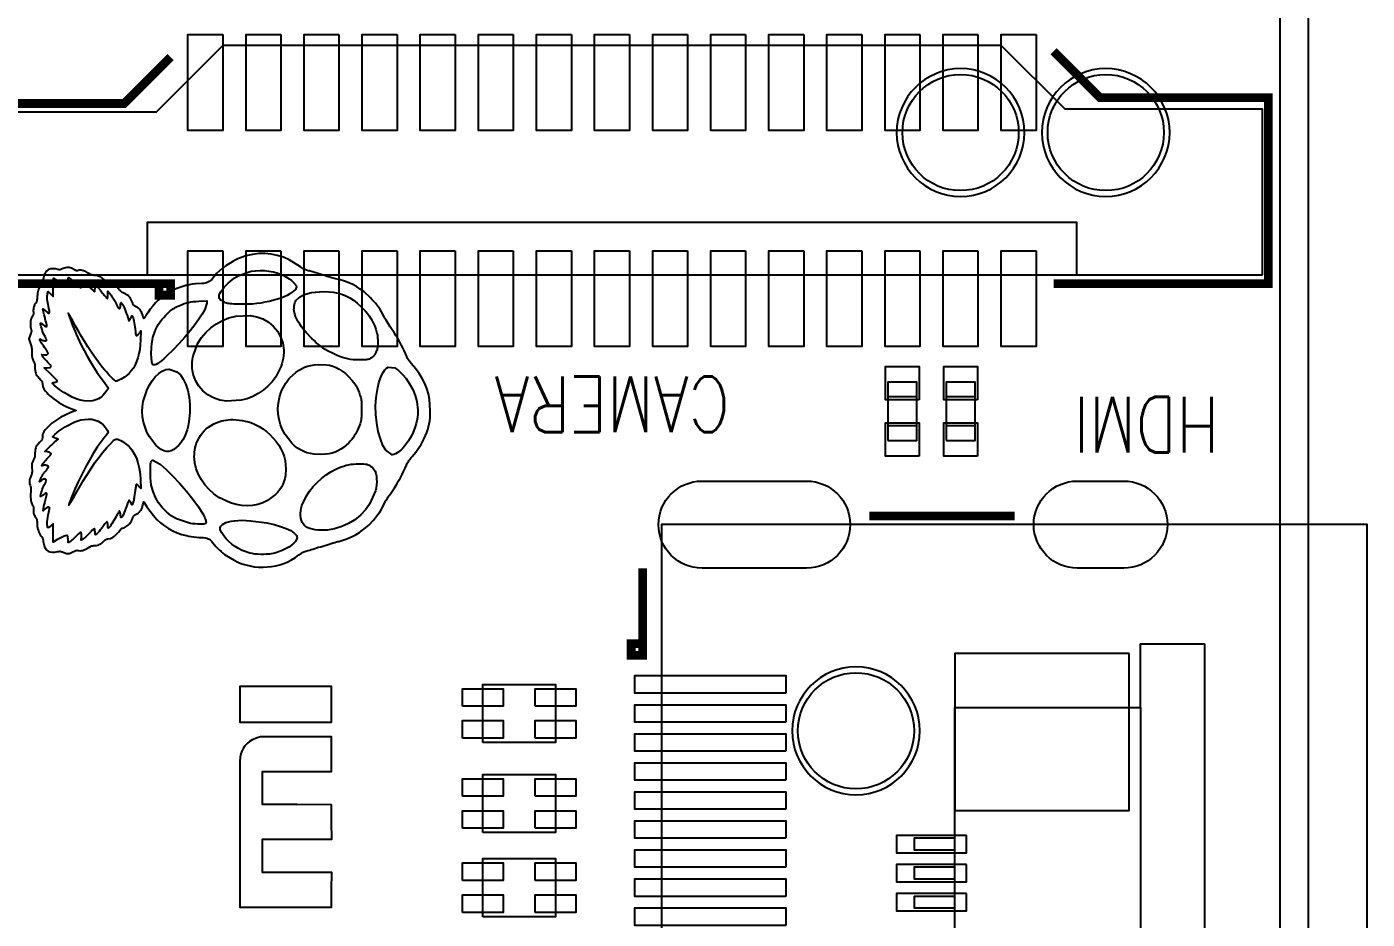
# Model space of a CAD drawing. Header units: millimetres. Extents: x -3139 to 3392, y -3139 to 3139.
# Drawn here: x 2889.84 to 2912.91, y -185.81 to -170.44 of the extents above; entities that cross this region are included whole.
import ezdxf
from ezdxf.enums import TextEntityAlignment as Align

# ---------------------------------------------------------------- set-up
doc = ezdxf.new("R2010")
doc.units = ezdxf.units.MM
for name, color, linetype in [('BOARD_OUTLINE', 85, 'Continuous'), ('PARTS_BOTTOM', 12, 'Continuous'), ('PARTS_TOP', 30, 'Continuous'), ('PINS_BOTTOM', 5, 'Continuous'), ('PINS_TOP', 1, 'Continuous'), ('SILK_BOTTOM', 85, 'Continuous'), ('SILK_TOP', 2, 'Continuous')]:
    doc.layers.add(name, color=color, linetype=linetype)
doc.styles.get("Standard").update_dxf_attribs({"font": 'txt.shx'})

# ---------------------------------------------------------------- blocks, each defined once
blk = doc.blocks.new('rasp')
at = {"layer": 'BOARD_OUTLINE'}
blk.add_lwpolyline([(-82.555, -206.094), (-161.555, -206.094, 0.414214), (-164.555, -209.094), (-164.555, -259.094, 0.414214), (-161.555, -262.094), (-82.555, -262.094, 0.414214), (-79.555, -259.094), (-79.555, -209.094, 0.414214)], format="xyb", close=True, dxfattribs=at)
at = {"layer": 'PARTS_BOTTOM'}
for points in [[(-116.755, -207.394), (-106.355, -207.394), (-106.355, -208.494), (-107.455, -208.494), (-107.455, -211.694), (-115.655, -211.694), (-115.655, -208.494), (-116.755, -208.494), (-116.755, -207.394)], [(-115.655, -208.494), (-107.455, -208.494)], [(-113.405, -211.694), (-113.405, -212.394), (-113.205, -212.394), (-113.205, -211.694)], [(-112.905, -211.694), (-112.905, -212.394), (-112.705, -212.394), (-112.705, -211.694)], [(-112.405, -211.694), (-112.405, -212.394), (-112.205, -212.394), (-112.205, -211.694)]]:
    blk.add_lwpolyline(points, dxfattribs=at)
for points in [[(-126.655, -209.094, 1), (-124.455, -209.094, 1), (-126.655, -209.094)], [(-126.655, -211.594, 1), (-124.455, -211.594, 1), (-126.655, -211.594)], [(-116.355, -213.394, 1), (-114.155, -213.394, 1), (-116.355, -213.394)]]:
    blk.add_lwpolyline(points, format="xyb", dxfattribs=at)
at = {"layer": 'PARTS_TOP'}
for points in [[(-104.305, -216.744), (-104.305, -204.594), (-118.805, -204.594), (-118.805, -216.744), (-104.305, -216.744)], [(-123.105, -206.394), (-125.955, -206.394), (-125.955, -209.794), (-127.055, -210.894), (-127.055, -224.294), (-125.905, -225.444), (-125.905, -228.794), (-123.105, -228.794), (-123.105, -206.394)], [(-123.105, -209.594), (-124.005, -209.594), (-124.005, -225.594), (-123.105, -225.594)], [(-120.255, -211.844), (-120.255, -211.344), (-121.255, -211.344), (-121.255, -211.844), (-120.255, -211.844)], [(-121.005, -211.344), (-121.005, -211.844)], [(-120.505, -211.344), (-120.505, -211.844)], [(-120.255, -212.844), (-120.255, -212.344), (-121.255, -212.344), (-121.255, -212.844), (-120.255, -212.844)], [(-121.005, -212.344), (-121.005, -212.844)], [(-120.505, -212.344), (-120.505, -212.844)], [(-115.055, -219.819), (-116.055, -219.819), (-116.055, -218.569), (-115.055, -218.569), (-115.055, -219.819)], [(-113.505, -219.819), (-114.505, -219.819), (-114.505, -218.569), (-113.505, -218.569), (-113.505, -219.819)], [(-112.055, -219.819), (-113.055, -219.819), (-113.055, -218.569), (-112.055, -218.569), (-112.055, -219.819)]]:
    blk.add_lwpolyline(points, dxfattribs=at)
at = {"layer": 'PINS_BOTTOM'}
for points in [[(-119.555, -209.584), (-119.555, -208.784, -1), (-118.055, -208.784), (-118.055, -209.584, -1)], [(-119.555, -216.044), (-119.555, -214.244, -1), (-118.055, -214.244), (-118.055, -216.044, -1)]]:
    blk.add_lwpolyline(points, format="xyb", close=True, dxfattribs=at)
for points in [[(-116.585, -208.694), (-116.585, -211.694), (-113.885, -211.694), (-113.885, -208.694)], [(-113.455, -211.494), (-113.455, -212.694), (-113.155, -212.694), (-113.155, -211.494)], [(-112.955, -211.494), (-112.955, -212.694), (-112.655, -212.694), (-112.655, -211.494)], [(-112.455, -211.494), (-112.455, -212.694), (-112.155, -212.694), (-112.155, -211.494)]]:
    blk.add_lwpolyline(points, close=True, dxfattribs=at)
for centre in [(-125.555, -209.094), (-125.555, -211.594), (-115.255, -213.394)]:
    blk.add_circle(centre, 1, dxfattribs=at)
at = {"layer": 'PINS_TOP'}
for points in [[(-119.555, -209.584), (-119.555, -208.784, -1), (-118.055, -208.784), (-118.055, -209.584, -1)], [(-119.555, -216.044), (-119.555, -214.244, -1), (-118.055, -214.244), (-118.055, -216.044, -1)]]:
    blk.add_lwpolyline(points, format="xyb", close=True, dxfattribs=at)
for points in [[(-127.24, -210.294), (-125.59, -210.294), (-125.59, -210.894), (-127.24, -210.894)], [(-123.52, -210.294), (-121.87, -210.294), (-121.87, -210.894), (-123.52, -210.894)], [(-127.24, -211.294), (-125.59, -211.294), (-125.59, -211.894), (-127.24, -211.894)], [(-123.52, -211.294), (-121.87, -211.294), (-121.87, -211.894), (-123.52, -211.894)], [(-120.955, -211.304), (-120.955, -211.884), (-121.525, -211.884), (-121.525, -211.304)], [(-119.985, -211.304), (-119.985, -211.884), (-120.555, -211.884), (-120.555, -211.304)], [(-127.24, -212.294), (-125.59, -212.294), (-125.59, -212.894), (-127.24, -212.894)], [(-123.52, -212.294), (-121.87, -212.294), (-121.87, -212.894), (-123.52, -212.894)], [(-120.955, -212.304), (-120.955, -212.884), (-121.525, -212.884), (-121.525, -212.304)], [(-119.985, -212.304), (-119.985, -212.884), (-120.555, -212.884), (-120.555, -212.304)], [(-127.24, -213.294), (-125.59, -213.294), (-125.59, -213.894), (-127.24, -213.894)], [(-123.52, -213.294), (-121.87, -213.294), (-121.87, -213.894), (-123.52, -213.894)], [(-127.24, -214.294), (-125.59, -214.294), (-125.59, -214.894), (-127.24, -214.894)], [(-123.52, -214.294), (-121.87, -214.294), (-121.87, -214.894), (-123.52, -214.894)], [(-115.905, -214.604), (-115.905, -217.204), (-116.205, -217.204), (-116.205, -214.604)], [(-115.405, -214.604), (-115.405, -217.204), (-115.705, -217.204), (-115.705, -214.604)], [(-114.905, -214.604), (-114.905, -217.204), (-115.205, -217.204), (-115.205, -214.604)], [(-114.405, -214.604), (-114.405, -217.204), (-114.705, -217.204), (-114.705, -214.604)], [(-113.905, -214.604), (-113.905, -217.204), (-114.205, -217.204), (-114.205, -214.604)], [(-113.405, -214.604), (-113.405, -217.204), (-113.705, -217.204), (-113.705, -214.604)], [(-112.905, -214.604), (-112.905, -217.204), (-113.205, -217.204), (-113.205, -214.604)], [(-112.405, -214.604), (-112.405, -217.204), (-112.705, -217.204), (-112.705, -214.604)], [(-111.905, -214.604), (-111.905, -217.204), (-112.205, -217.204), (-112.205, -214.604)], [(-127.24, -215.294), (-125.59, -215.294), (-125.59, -215.894), (-127.24, -215.894)], [(-123.52, -215.294), (-121.87, -215.294), (-121.87, -215.894), (-123.52, -215.894)], [(-127.24, -216.294), (-125.59, -216.294), (-125.59, -216.894), (-127.24, -216.894)], [(-123.52, -216.294), (-121.87, -216.294), (-121.87, -216.894), (-123.52, -216.894)], [(-127.24, -217.294), (-125.59, -217.294), (-125.59, -217.894), (-127.24, -217.894)], [(-123.52, -217.294), (-121.87, -217.294), (-121.87, -217.894), (-123.52, -217.894)], [(-115.68, -218.919), (-115.98, -218.919), (-115.98, -218.219), (-115.68, -218.219)], [(-115.13, -218.919), (-115.43, -218.919), (-115.43, -218.219), (-115.13, -218.219)], [(-114.13, -218.919), (-114.43, -218.919), (-114.43, -218.219), (-114.13, -218.219)], [(-113.58, -218.919), (-113.88, -218.919), (-113.88, -218.219), (-113.58, -218.219)], [(-112.68, -218.919), (-112.98, -218.919), (-112.98, -218.219), (-112.68, -218.219)], [(-112.13, -218.919), (-112.43, -218.919), (-112.43, -218.219), (-112.13, -218.219)], [(-127.24, -218.294), (-125.59, -218.294), (-125.59, -218.894), (-127.24, -218.894)], [(-123.52, -218.294), (-121.87, -218.294), (-121.87, -218.894), (-123.52, -218.894)], [(-127.24, -219.294), (-125.59, -219.294), (-125.59, -219.894), (-127.24, -219.894)], [(-123.52, -219.294), (-121.87, -219.294), (-121.87, -219.894), (-123.52, -219.894)], [(-115.68, -220.169), (-115.98, -220.169), (-115.98, -219.469), (-115.68, -219.469)], [(-115.13, -220.169), (-115.43, -220.169), (-115.43, -219.469), (-115.13, -219.469)], [(-114.13, -220.169), (-114.43, -220.169), (-114.43, -219.469), (-114.13, -219.469)], [(-113.58, -220.169), (-113.88, -220.169), (-113.88, -219.469), (-113.58, -219.469)], [(-112.68, -220.169), (-112.98, -220.169), (-112.98, -219.469), (-112.68, -219.469)], [(-112.13, -220.169), (-112.43, -220.169), (-112.43, -219.469), (-112.13, -219.469)], [(-127.24, -220.294), (-125.59, -220.294), (-125.59, -220.894), (-127.24, -220.894)], [(-123.52, -220.294), (-121.87, -220.294), (-121.87, -220.894), (-123.52, -220.894)], [(-127.24, -221.294), (-125.59, -221.294), (-125.59, -221.894), (-127.24, -221.894)], [(-123.52, -221.294), (-121.87, -221.294), (-121.87, -221.894), (-123.52, -221.894)], [(-127.24, -222.294), (-125.59, -222.294), (-125.59, -222.894), (-127.24, -222.894)], [(-123.52, -222.294), (-121.87, -222.294), (-121.87, -222.894), (-123.52, -222.894)], [(-127.24, -223.294), (-125.59, -223.294), (-125.59, -223.894), (-127.24, -223.894)], [(-123.52, -223.294), (-121.87, -223.294), (-121.87, -223.894), (-123.52, -223.894)], [(-127.24, -224.294), (-125.59, -224.294), (-125.59, -224.894), (-127.24, -224.894)], [(-123.52, -224.294), (-121.87, -224.294), (-121.87, -224.894), (-123.52, -224.894)]]:
    blk.add_lwpolyline(points, close=True, dxfattribs=at)
at = {"layer": 'SILK_BOTTOM'}
for points in [[(-119.482, -227.612), (-119.463, -227.605), (-119.453, -227.602), (-119.442, -227.6), (-119.431, -227.598), (-119.421, -227.597), (-119.411, -227.596), (-119.402, -227.596), (-119.394, -227.596), (-119.309, -227.602), (-119.275, -227.602), (-119.245, -227.601), (-119.22, -227.599), (-119.198, -227.595), (-119.18, -227.59), (-119.164, -227.584), (-119.151, -227.576), (-119.134, -227.564), (-119.127, -227.56), (-119.119, -227.557), (-119.112, -227.555), (-119.105, -227.553), (-119.098, -227.553), (-119.091, -227.553), (-119.084, -227.554), (-119.047, -227.555), (-119.027, -227.553), (-119.006, -227.55), (-118.985, -227.545), (-118.965, -227.538), (-118.948, -227.531), (-118.934, -227.523), (-118.923, -227.514), (-118.912, -227.505), (-118.906, -227.501), (-118.898, -227.498), (-118.889, -227.496), (-118.879, -227.494), (-118.867, -227.493), (-118.853, -227.492), (-118.838, -227.492), (-118.78, -227.488), (-118.752, -227.483), (-118.725, -227.477), (-118.698, -227.469), (-118.674, -227.459), (-118.651, -227.449), (-118.631, -227.437), (-118.614, -227.424), (-118.595, -227.409), (-118.586, -227.404), (-118.576, -227.399), (-118.565, -227.395), (-118.553, -227.392), (-118.541, -227.389), (-118.527, -227.386), (-118.512, -227.384), (-118.424, -227.364), (-118.391, -227.347), (-118.365, -227.325), (-118.346, -227.298), (-118.334, -227.265), (-118.329, -227.228), (-118.331, -227.186), (-118.34, -227.139), (-118.345, -227.114), (-118.346, -227.103), (-118.346, -227.094), (-118.345, -227.085), (-118.343, -227.075), (-118.339, -227.065), (-118.334, -227.054), (-118.328, -227.042), (-118.312, -227.004), (-118.307, -226.987), (-118.306, -226.971), (-118.306, -226.954), (-118.31, -226.937), (-118.316, -226.919), (-118.325, -226.898), (-118.336, -226.875), (-118.35, -226.846), (-118.355, -226.834), (-118.359, -226.824), (-118.362, -226.814), (-118.363, -226.805), (-118.363, -226.796), (-118.362, -226.787), (-118.36, -226.778), (-118.356, -226.746), (-118.357, -226.729), (-118.361, -226.71), (-118.366, -226.691), (-118.374, -226.671), (-118.383, -226.651), (-118.395, -226.63), (-118.408, -226.609), (-118.422, -226.585), (-118.428, -226.574), (-118.433, -226.564), (-118.437, -226.553), (-118.439, -226.542), (-118.441, -226.531), (-118.443, -226.52), (-118.443, -226.508), (-118.447, -226.467), (-118.451, -226.448), (-118.458, -226.43), (-118.466, -226.412), (-118.476, -226.394), (-118.488, -226.377), (-118.502, -226.36), (-118.518, -226.343), (-118.535, -226.326), (-118.541, -226.318), (-118.547, -226.31), (-118.551, -226.302), (-118.555, -226.294), (-118.557, -226.286), (-118.559, -226.279), (-118.559, -226.271), (-118.567, -226.226), (-118.577, -226.203), (-118.59, -226.18), (-118.607, -226.156), (-118.627, -226.133), (-118.65, -226.11), (-118.677, -226.088), (-118.706, -226.066), (-118.72, -226.056), (-118.726, -226.05), (-118.731, -226.045), (-118.736, -226.04), (-118.739, -226.034), (-118.742, -226.03), (-118.744, -226.025), (-118.745, -226.022), (-118.752, -225.993), (-118.761, -225.976), (-118.772, -225.957), (-118.784, -225.939), (-118.798, -225.921), (-118.812, -225.905), (-118.827, -225.891), (-118.84, -225.882), (-118.856, -225.873), (-118.865, -225.868), (-118.874, -225.864), (-118.884, -225.859), (-118.894, -225.855), (-118.903, -225.851), (-118.912, -225.848), (-118.92, -225.846), (-118.939, -225.838), (-118.947, -225.833), (-118.955, -225.828), (-118.961, -225.822), (-118.967, -225.814), (-118.973, -225.806), (-118.978, -225.796), (-118.984, -225.784), (-119.005, -225.75), (-119.018, -225.734), (-119.034, -225.72), (-119.052, -225.707), (-119.072, -225.696), (-119.094, -225.685), (-119.117, -225.677), (-119.143, -225.669), (-119.198, -225.655), (-119.114, -225.602), (-118.96, -225.489), (-118.894, -225.428), (-118.834, -225.365), (-118.782, -225.298), (-118.736, -225.228), (-118.697, -225.155), (-118.664, -225.078), (-118.637, -224.997), (-118.618, -224.921), (-118.609, -224.879), (-118.602, -224.836), (-118.595, -224.792), (-118.59, -224.749), (-118.586, -224.707), (-118.583, -224.669), (-118.582, -224.634), (-118.577, -224.59), (-118.571, -224.569), (-118.563, -224.548), (-118.553, -224.528), (-118.542, -224.51), (-118.528, -224.494), (-118.514, -224.481), (-118.499, -224.469), (-118.455, -224.437), (-118.429, -224.412), (-118.4, -224.385), (-118.371, -224.355), (-118.343, -224.324), (-118.316, -224.293), (-118.292, -224.263), (-118.272, -224.236), (-118.191, -224.101), (-118.159, -224.033), (-118.132, -223.964), (-118.11, -223.895), (-118.093, -223.824), (-118.081, -223.752), (-118.074, -223.677), (-118.072, -223.6), (-118.082, -223.453), (-118.095, -223.381), (-118.114, -223.311), (-118.137, -223.242), (-118.165, -223.175), (-118.199, -223.109), (-118.238, -223.045), (-118.282, -222.983), (-118.308, -222.946), (-118.318, -222.929), (-118.328, -222.913), (-118.336, -222.897), (-118.343, -222.882), (-118.349, -222.866), (-118.354, -222.85), (-118.358, -222.833), (-118.368, -222.797), (-118.375, -222.772), (-118.383, -222.744), (-118.393, -222.712), (-118.403, -222.679), (-118.414, -222.644), (-118.425, -222.608), (-118.436, -222.572), (-118.459, -222.5), (-118.47, -222.464), (-118.481, -222.429), (-118.491, -222.396), (-118.499, -222.365), (-118.507, -222.338), (-118.513, -222.314), (-118.517, -222.296), (-118.552, -222.176), (-118.576, -222.116), (-118.604, -222.057), (-118.635, -222), (-118.671, -221.943), (-118.71, -221.888), (-118.752, -221.835), (-118.798, -221.783), (-118.882, -221.702), (-118.926, -221.665), (-118.971, -221.629), (-119.016, -221.597), (-119.06, -221.568), (-119.103, -221.544), (-119.143, -221.524), (-119.181, -221.508), (-119.199, -221.499), (-119.212, -221.492), (-119.228, -221.483), (-119.244, -221.473), (-119.262, -221.461), (-119.281, -221.448), (-119.3, -221.435), (-119.319, -221.421), (-119.441, -221.338), (-119.499, -221.301), (-119.556, -221.267), (-119.612, -221.236), (-119.666, -221.207), (-119.721, -221.181), (-119.775, -221.156), (-119.83, -221.134), (-119.861, -221.119), (-119.877, -221.11), (-119.894, -221.1), (-119.911, -221.089), (-119.928, -221.076), (-119.946, -221.063), (-119.963, -221.049), (-119.98, -221.035), (-120.054, -220.973), (-120.088, -220.947), (-120.12, -220.923), (-120.151, -220.902), (-120.183, -220.882), (-120.216, -220.863), (-120.252, -220.845), (-120.29, -220.826), (-120.393, -220.782), (-120.442, -220.765), (-120.491, -220.752), (-120.541, -220.741), (-120.592, -220.733), (-120.646, -220.727), (-120.703, -220.724), (-120.764, -220.723), (-120.965, -220.737), (-121.059, -220.755), (-121.149, -220.782), (-121.236, -220.817), (-121.322, -220.861), (-121.407, -220.914), (-121.491, -220.977), (-121.576, -221.049), (-121.603, -221.071), (-121.618, -221.082), (-121.633, -221.093), (-121.649, -221.103), (-121.665, -221.112), (-121.68, -221.12), (-121.695, -221.128), (-121.709, -221.134), (-121.801, -221.173), (-121.851, -221.197), (-121.903, -221.224), (-121.956, -221.253), (-122.009, -221.283), (-122.06, -221.314), (-122.11, -221.346), (-122.157, -221.377), (-122.21, -221.413), (-122.238, -221.431), (-122.267, -221.449), (-122.296, -221.467), (-122.323, -221.483), (-122.349, -221.498), (-122.373, -221.511), (-122.394, -221.522), (-122.471, -221.565), (-122.507, -221.587), (-122.542, -221.61), (-122.577, -221.635), (-122.61, -221.661), (-122.643, -221.689), (-122.677, -221.72), (-122.711, -221.752), (-122.816, -221.869), (-122.861, -221.93), (-122.902, -221.992), (-122.937, -222.057), (-122.968, -222.126), (-122.995, -222.197), (-123.018, -222.272), (-123.038, -222.352), (-123.048, -222.396), (-123.055, -222.423), (-123.063, -222.451), (-123.072, -222.481), (-123.082, -222.512), (-123.091, -222.543), (-123.101, -222.573), (-123.111, -222.601), (-123.13, -222.659), (-123.139, -222.687), (-123.148, -222.715), (-123.156, -222.742), (-123.163, -222.766), (-123.169, -222.788), (-123.174, -222.807), (-123.177, -222.822), (-123.185, -222.854), (-123.19, -222.869), (-123.196, -222.883), (-123.203, -222.897), (-123.211, -222.912), (-123.22, -222.926), (-123.23, -222.94), (-123.241, -222.955), (-123.363, -223.151), (-123.407, -223.252), (-123.44, -223.356), (-123.462, -223.461), (-123.472, -223.568), (-123.47, -223.676), (-123.457, -223.785), (-123.432, -223.895), (-123.381, -224.033), (-123.347, -224.103), (-123.309, -224.17), (-123.266, -224.236), (-123.221, -224.297), (-123.174, -224.352), (-123.126, -224.4), (-123.077, -224.44), (-123.026, -224.484), (-123.006, -224.505), (-122.99, -224.527), (-122.977, -224.549), (-122.968, -224.573), (-122.962, -224.598), (-122.958, -224.625), (-122.957, -224.655), (-122.95, -224.763), (-122.943, -224.819), (-122.933, -224.874), (-122.921, -224.929), (-122.907, -224.983), (-122.89, -225.036), (-122.872, -225.086), (-122.851, -225.134), (-122.788, -225.251), (-122.752, -225.305), (-122.712, -225.356), (-122.668, -225.405), (-122.621, -225.452), (-122.568, -225.498), (-122.512, -225.542), (-122.45, -225.586), (-122.416, -225.608), (-122.401, -225.618), (-122.387, -225.628), (-122.376, -225.636), (-122.366, -225.643), (-122.359, -225.649), (-122.355, -225.652), (-122.353, -225.654), (-122.356, -225.656), (-122.36, -225.658), (-122.365, -225.66), (-122.371, -225.662), (-122.378, -225.664), (-122.386, -225.666), (-122.394, -225.668), (-122.403, -225.67), (-122.449, -225.687), (-122.47, -225.697), (-122.49, -225.709), (-122.508, -225.722), (-122.523, -225.737), (-122.537, -225.752), (-122.548, -225.768), (-122.557, -225.785), (-122.568, -225.807), (-122.574, -225.816), (-122.58, -225.823), (-122.588, -225.83), (-122.596, -225.835), (-122.605, -225.84), (-122.616, -225.845), (-122.629, -225.85), (-122.677, -225.87), (-122.697, -225.882), (-122.716, -225.895), (-122.732, -225.91), (-122.747, -225.926), (-122.76, -225.944), (-122.772, -225.964), (-122.783, -225.986), (-122.795, -226.012), (-122.802, -226.024), (-122.81, -226.036), (-122.818, -226.046), (-122.827, -226.056), (-122.836, -226.066), (-122.845, -226.074), (-122.856, -226.082), (-122.899, -226.119), (-122.917, -226.137), (-122.933, -226.156), (-122.947, -226.175), (-122.958, -226.194), (-122.967, -226.214), (-122.973, -226.233), (-122.976, -226.252), (-122.981, -226.275), (-122.984, -226.286), (-122.988, -226.297), (-122.994, -226.307), (-123, -226.317), (-123.008, -226.327), (-123.017, -226.338), (-123.027, -226.349), (-123.057, -226.383), (-123.068, -226.4), (-123.077, -226.416), (-123.084, -226.432), (-123.089, -226.45), (-123.093, -226.467), (-123.095, -226.486), (-123.096, -226.507), (-123.097, -226.529), (-123.1, -226.539), (-123.103, -226.55), (-123.107, -226.561), (-123.112, -226.572), (-123.119, -226.584), (-123.126, -226.597), (-123.135, -226.61), (-123.16, -226.652), (-123.169, -226.673), (-123.177, -226.694), (-123.182, -226.714), (-123.185, -226.733), (-123.185, -226.752), (-123.184, -226.769), (-123.179, -226.784), (-123.176, -226.798), (-123.175, -226.805), (-123.176, -226.812), (-123.178, -226.82), (-123.181, -226.827), (-123.185, -226.836), (-123.19, -226.846), (-123.197, -226.856), (-123.219, -226.898), (-123.226, -226.919), (-123.231, -226.939), (-123.232, -226.96), (-123.231, -226.981), (-123.227, -227.002), (-123.221, -227.023), (-123.212, -227.044), (-123.201, -227.07), (-123.197, -227.081), (-123.194, -227.09), (-123.193, -227.099), (-123.193, -227.107), (-123.194, -227.116), (-123.196, -227.125), (-123.199, -227.135), (-123.209, -227.174), (-123.211, -227.194), (-123.211, -227.214), (-123.21, -227.234), (-123.207, -227.253), (-123.203, -227.271), (-123.196, -227.288), (-123.189, -227.303), (-123.166, -227.331), (-123.152, -227.343), (-123.137, -227.354), (-123.119, -227.363), (-123.099, -227.37), (-123.078, -227.376), (-123.054, -227.381), (-123.027, -227.384), (-123, -227.388), (-122.987, -227.39), (-122.976, -227.393), (-122.966, -227.397), (-122.956, -227.401), (-122.948, -227.406), (-122.94, -227.411), (-122.933, -227.417), (-122.898, -227.444), (-122.879, -227.455), (-122.859, -227.464), (-122.838, -227.472), (-122.815, -227.478), (-122.79, -227.483), (-122.762, -227.486), (-122.731, -227.489), (-122.69, -227.492), (-122.673, -227.494), (-122.659, -227.497), (-122.647, -227.5), (-122.636, -227.503), (-122.627, -227.507), (-122.619, -227.512), (-122.612, -227.518), (-122.586, -227.534), (-122.57, -227.541), (-122.553, -227.547), (-122.534, -227.552), (-122.515, -227.555), (-122.496, -227.556), (-122.478, -227.556), (-122.461, -227.555), (-122.444, -227.553), (-122.437, -227.553), (-122.429, -227.554), (-122.422, -227.556), (-122.414, -227.559), (-122.407, -227.563), (-122.399, -227.568), (-122.39, -227.573), (-122.355, -227.592), (-122.333, -227.598), (-122.31, -227.603), (-122.286, -227.606), (-122.26, -227.607), (-122.234, -227.606), (-122.209, -227.603), (-122.184, -227.598), (-122.156, -227.591), (-122.145, -227.59), (-122.134, -227.59), (-122.123, -227.591), (-122.112, -227.594), (-122.099, -227.597), (-122.085, -227.603), (-122.068, -227.609), (-122.006, -227.635), (-121.933, -227.608), (-121.898, -227.596), (-121.882, -227.591), (-121.866, -227.588), (-121.85, -227.585), (-121.833, -227.584), (-121.815, -227.583), (-121.796, -227.582), (-121.774, -227.583), (-121.733, -227.583), (-121.716, -227.582), (-121.701, -227.581), (-121.688, -227.578), (-121.675, -227.575), (-121.661, -227.57), (-121.648, -227.564), (-121.633, -227.556), (-121.605, -227.543), (-121.592, -227.539), (-121.579, -227.535), (-121.566, -227.532), (-121.552, -227.529), (-121.538, -227.528), (-121.522, -227.527), (-121.505, -227.527), (-121.454, -227.524), (-121.431, -227.519), (-121.411, -227.513), (-121.391, -227.505), (-121.372, -227.494), (-121.353, -227.481), (-121.334, -227.465), (-121.315, -227.446), (-121.292, -227.424), (-121.283, -227.416), (-121.274, -227.41), (-121.265, -227.406), (-121.255, -227.402), (-121.245, -227.401), (-121.234, -227.399), (-121.221, -227.399), (-121.184, -227.394), (-121.165, -227.387), (-121.145, -227.377), (-121.124, -227.363), (-121.102, -227.346), (-121.079, -227.325), (-121.053, -227.3), (-121.025, -227.27), (-120.962, -227.197), (-120.934, -227.159), (-120.908, -227.119), (-120.883, -227.078), (-120.86, -227.034), (-120.838, -226.989), (-120.818, -226.941), (-120.798, -226.891), (-120.772, -226.818), (-120.74, -226.898), (-120.685, -227.022), (-120.654, -227.08), (-120.621, -227.135), (-120.586, -227.187), (-120.549, -227.235), (-120.512, -227.278), (-120.473, -227.317), (-120.434, -227.35), (-120.404, -227.373), (-120.391, -227.381), (-120.379, -227.388), (-120.368, -227.392), (-120.357, -227.396), (-120.346, -227.398), (-120.334, -227.399), (-120.32, -227.399), (-120.295, -227.4), (-120.285, -227.402), (-120.275, -227.405), (-120.266, -227.41), (-120.257, -227.416), (-120.247, -227.423), (-120.236, -227.433), (-120.224, -227.446), (-120.186, -227.481), (-120.167, -227.494), (-120.148, -227.505), (-120.128, -227.513), (-120.108, -227.519), (-120.086, -227.524), (-120.061, -227.526), (-120.035, -227.527), (-120.002, -227.528), (-119.987, -227.529), (-119.974, -227.532), (-119.961, -227.535), (-119.948, -227.539), (-119.935, -227.544), (-119.922, -227.55), (-119.909, -227.557), (-119.88, -227.571), (-119.868, -227.576), (-119.855, -227.58), (-119.843, -227.582), (-119.83, -227.583), (-119.814, -227.583), (-119.797, -227.582), (-119.776, -227.58), (-119.74, -227.578), (-119.725, -227.578), (-119.711, -227.578), (-119.698, -227.58), (-119.686, -227.582), (-119.674, -227.586), (-119.661, -227.59), (-119.649, -227.595), (-119.602, -227.613), (-119.582, -227.619), (-119.564, -227.623), (-119.547, -227.624), (-119.53, -227.624), (-119.514, -227.622), (-119.498, -227.618)], [(-120.996, -221.656), (-121.167, -221.627), (-121.244, -221.608), (-121.313, -221.586), (-121.374, -221.561), (-121.426, -221.535), (-121.468, -221.507), (-121.499, -221.477), (-121.518, -221.447), (-121.502, -221.335), (-121.458, -221.27), (-121.395, -221.204), (-121.318, -221.139), (-121.228, -221.079), (-121.131, -221.025), (-121.029, -220.983), (-120.927, -220.954), (-120.776, -220.937), (-120.699, -220.939), (-120.623, -220.948), (-120.547, -220.964), (-120.471, -220.987), (-120.396, -221.017), (-120.322, -221.054), (-120.25, -221.098), (-120.158, -221.164), (-120.12, -221.197), (-120.087, -221.23), (-120.06, -221.262), (-120.038, -221.293), (-120.022, -221.323), (-120.013, -221.351), (-120.009, -221.377), (-120.084, -221.489), (-120.169, -221.538), (-120.279, -221.582), (-120.407, -221.618), (-120.549, -221.645), (-120.698, -221.661), (-120.848, -221.665)], [(-122.664, -223.034), (-122.721, -222.975), (-122.746, -222.934), (-122.767, -222.885), (-122.784, -222.83), (-122.799, -222.768), (-122.809, -222.701), (-122.815, -222.63), (-122.817, -222.554), (-122.807, -222.388), (-122.792, -222.314), (-122.772, -222.244), (-122.744, -222.176), (-122.71, -222.11), (-122.667, -222.045), (-122.616, -221.979), (-122.556, -221.912), (-122.48, -221.838), (-122.44, -221.805), (-122.399, -221.774), (-122.356, -221.747), (-122.313, -221.721), (-122.267, -221.699), (-122.221, -221.678), (-122.172, -221.66), (-122.126, -221.646), (-122.105, -221.64), (-122.085, -221.636), (-122.064, -221.633), (-122.042, -221.63), (-122.018, -221.629), (-121.99, -221.628), (-121.959, -221.628), (-121.897, -221.628), (-121.874, -221.629), (-121.854, -221.631), (-121.837, -221.634), (-121.821, -221.638), (-121.805, -221.644), (-121.787, -221.652), (-121.767, -221.662), (-121.736, -221.679), (-121.723, -221.688), (-121.711, -221.696), (-121.701, -221.705), (-121.692, -221.714), (-121.684, -221.724), (-121.676, -221.736), (-121.669, -221.749), (-121.654, -221.777), (-121.649, -221.791), (-121.646, -221.807), (-121.643, -221.824), (-121.641, -221.846), (-121.64, -221.873), (-121.64, -221.906), (-121.64, -221.946), (-121.644, -222.051), (-121.649, -222.098), (-121.658, -222.144), (-121.669, -222.19), (-121.683, -222.236), (-121.702, -222.285), (-121.724, -222.339), (-121.751, -222.397), (-121.798, -222.489), (-121.822, -222.531), (-121.848, -222.57), (-121.875, -222.608), (-121.904, -222.645), (-121.937, -222.684), (-121.973, -222.723), (-122.013, -222.765), (-122.114, -222.86), (-122.161, -222.901), (-122.208, -222.937), (-122.254, -222.969), (-122.298, -222.996), (-122.342, -223.02), (-122.386, -223.04), (-122.429, -223.056), (-122.481, -223.067), (-122.509, -223.069), (-122.538, -223.068), (-122.567, -223.065), (-122.595, -223.061), (-122.621, -223.054), (-122.644, -223.045)], [(-119.132, -222.932), (-119.3, -222.853), (-119.381, -222.8), (-119.459, -222.738), (-119.532, -222.67), (-119.6, -222.595), (-119.662, -222.516), (-119.716, -222.432), (-119.761, -222.346), (-119.799, -222.255), (-119.814, -222.212), (-119.826, -222.17), (-119.836, -222.128), (-119.843, -222.086), (-119.848, -222.043), (-119.852, -221.998), (-119.853, -221.952), (-119.851, -221.873), (-119.848, -221.842), (-119.843, -221.816), (-119.835, -221.793), (-119.826, -221.772), (-119.814, -221.752), (-119.798, -221.731), (-119.78, -221.71), (-119.723, -221.673), (-119.684, -221.66), (-119.64, -221.651), (-119.593, -221.646), (-119.542, -221.645), (-119.49, -221.648), (-119.437, -221.655), (-119.384, -221.667), (-119.159, -221.767), (-119.058, -221.84), (-118.968, -221.926), (-118.89, -222.023), (-118.823, -222.131), (-118.77, -222.247), (-118.733, -222.371), (-118.711, -222.5), (-118.707, -222.607), (-118.71, -222.658), (-118.716, -222.706), (-118.725, -222.752), (-118.737, -222.794), (-118.752, -222.831), (-118.769, -222.864), (-118.789, -222.89), (-118.841, -222.927), (-118.876, -222.94), (-118.915, -222.949), (-118.957, -222.954), (-119, -222.955), (-119.045, -222.952), (-119.089, -222.944)], [(-120.996, -223.32), (-121.075, -223.293), (-121.118, -223.275), (-121.16, -223.254), (-121.202, -223.232), (-121.242, -223.208), (-121.279, -223.183), (-121.312, -223.158), (-121.34, -223.133), (-121.426, -223.038), (-121.46, -222.99), (-121.489, -222.94), (-121.513, -222.888), (-121.532, -222.834), (-121.546, -222.777), (-121.556, -222.717), (-121.561, -222.654), (-121.557, -222.517), (-121.548, -222.456), (-121.532, -222.398), (-121.51, -222.343), (-121.482, -222.289), (-121.447, -222.237), (-121.405, -222.184), (-121.355, -222.132), (-121.289, -222.069), (-121.257, -222.044), (-121.226, -222.021), (-121.193, -222.001), (-121.158, -221.982), (-121.121, -221.965), (-121.081, -221.949), (-121.036, -221.933), (-120.993, -221.92), (-120.972, -221.915), (-120.951, -221.911), (-120.927, -221.909), (-120.899, -221.907), (-120.867, -221.906), (-120.828, -221.905), (-120.781, -221.905), (-120.691, -221.906), (-120.658, -221.908), (-120.631, -221.91), (-120.607, -221.913), (-120.585, -221.917), (-120.563, -221.923), (-120.539, -221.931), (-120.512, -221.941), (-120.433, -221.974), (-120.397, -221.992), (-120.364, -222.01), (-120.332, -222.03), (-120.301, -222.052), (-120.271, -222.075), (-120.242, -222.1), (-120.214, -222.127), (-120.133, -222.219), (-120.102, -222.265), (-120.075, -222.313), (-120.054, -222.362), (-120.037, -222.414), (-120.025, -222.469), (-120.016, -222.527), (-120.012, -222.59), (-120.017, -222.724), (-120.027, -222.786), (-120.042, -222.845), (-120.064, -222.901), (-120.09, -222.955), (-120.123, -223.007), (-120.162, -223.057), (-120.207, -223.106), (-120.354, -223.223), (-120.437, -223.267), (-120.524, -223.302), (-120.615, -223.326), (-120.709, -223.341), (-120.804, -223.345), (-120.9, -223.338)], [(-122.812, -224.328), (-122.892, -224.268), (-122.928, -224.237), (-122.961, -224.204), (-122.992, -224.17), (-123.02, -224.135), (-123.046, -224.097), (-123.071, -224.058), (-123.093, -224.016), (-123.148, -223.877), (-123.166, -223.804), (-123.177, -223.729), (-123.181, -223.653), (-123.18, -223.576), (-123.171, -223.499), (-123.156, -223.423), (-123.134, -223.346), (-123.091, -223.246), (-123.064, -223.197), (-123.035, -223.151), (-123.005, -223.11), (-122.975, -223.075), (-122.946, -223.048), (-122.921, -223.031), (-122.899, -223.025), (-122.852, -223.045), (-122.827, -223.069), (-122.801, -223.1), (-122.776, -223.139), (-122.751, -223.185), (-122.728, -223.235), (-122.706, -223.291), (-122.686, -223.35), (-122.647, -223.496), (-122.632, -223.568), (-122.619, -223.64), (-122.61, -223.711), (-122.603, -223.784), (-122.599, -223.859), (-122.598, -223.936), (-122.599, -224.016), (-122.602, -224.107), (-122.604, -224.141), (-122.607, -224.169), (-122.61, -224.192), (-122.613, -224.212), (-122.618, -224.23), (-122.624, -224.247), (-122.632, -224.264), (-122.663, -224.319), (-122.68, -224.338), (-122.698, -224.351), (-122.717, -224.357), (-122.738, -224.359), (-122.761, -224.354), (-122.785, -224.344)], [(-118.805, -224.301), (-118.841, -224.24), (-118.854, -224.198), (-118.865, -224.149), (-118.873, -224.093), (-118.877, -224.032), (-118.879, -223.964), (-118.877, -223.892), (-118.872, -223.815), (-118.835, -223.537), (-118.808, -223.412), (-118.775, -223.3), (-118.74, -223.203), (-118.701, -223.124), (-118.66, -223.064), (-118.618, -223.026), (-118.576, -223.013), (-118.516, -223.04), (-118.484, -223.071), (-118.45, -223.112), (-118.418, -223.16), (-118.387, -223.215), (-118.359, -223.274), (-118.335, -223.337), (-118.315, -223.401), (-118.299, -223.491), (-118.295, -223.54), (-118.292, -223.591), (-118.292, -223.642), (-118.295, -223.692), (-118.299, -223.741), (-118.306, -223.787), (-118.315, -223.83), (-118.362, -223.959), (-118.394, -224.021), (-118.43, -224.082), (-118.471, -224.138), (-118.516, -224.19), (-118.563, -224.237), (-118.613, -224.278), (-118.664, -224.311), (-118.705, -224.332), (-118.722, -224.338), (-118.737, -224.34), (-118.751, -224.339), (-118.764, -224.335), (-118.777, -224.327), (-118.79, -224.316)], [(-121.713, -224.806), (-121.928, -224.723), (-122.026, -224.66), (-122.115, -224.586), (-122.194, -224.5), (-122.263, -224.405), (-122.32, -224.3), (-122.364, -224.189), (-122.395, -224.072), (-122.405, -223.825), (-122.384, -223.711), (-122.345, -223.605), (-122.29, -223.509), (-122.22, -223.425), (-122.137, -223.354), (-122.04, -223.299), (-121.932, -223.26), (-121.851, -223.248), (-121.807, -223.246), (-121.76, -223.246), (-121.713, -223.25), (-121.666, -223.256), (-121.62, -223.264), (-121.575, -223.276), (-121.533, -223.289), (-121.347, -223.384), (-121.263, -223.447), (-121.187, -223.519), (-121.119, -223.598), (-121.06, -223.685), (-121.011, -223.778), (-120.972, -223.876), (-120.945, -223.979), (-120.93, -224.228), (-120.95, -224.344), (-120.987, -224.452), (-121.041, -224.55), (-121.109, -224.636), (-121.191, -224.709), (-121.286, -224.766), (-121.394, -224.806), (-121.456, -224.817), (-121.492, -224.82), (-121.53, -224.821), (-121.569, -224.821), (-121.608, -224.82), (-121.645, -224.817), (-121.681, -224.812)], [(-120.197, -224.75), (-120.295, -224.706), (-120.339, -224.679), (-120.38, -224.649), (-120.417, -224.616), (-120.452, -224.579), (-120.484, -224.54), (-120.513, -224.496), (-120.539, -224.45), (-120.569, -224.381), (-120.581, -224.346), (-120.591, -224.311), (-120.599, -224.275), (-120.605, -224.238), (-120.609, -224.2), (-120.612, -224.159), (-120.613, -224.116), (-120.6, -223.959), (-120.583, -223.883), (-120.561, -223.81), (-120.531, -223.739), (-120.496, -223.67), (-120.454, -223.604), (-120.407, -223.54), (-120.353, -223.48), (-120.234, -223.373), (-120.172, -223.329), (-120.108, -223.293), (-120.042, -223.262), (-119.975, -223.239), (-119.907, -223.222), (-119.837, -223.212), (-119.766, -223.208), (-119.648, -223.216), (-119.595, -223.226), (-119.545, -223.241), (-119.497, -223.26), (-119.452, -223.284), (-119.408, -223.312), (-119.365, -223.346), (-119.324, -223.385), (-119.218, -223.525), (-119.18, -223.605), (-119.153, -223.69), (-119.137, -223.78), (-119.131, -223.873), (-119.136, -223.968), (-119.152, -224.065), (-119.18, -224.163), (-119.274, -224.36), (-119.337, -224.448), (-119.409, -224.529), (-119.49, -224.601), (-119.576, -224.663), (-119.669, -224.713), (-119.765, -224.752), (-119.864, -224.777), (-119.935, -224.784), (-119.974, -224.785), (-120.014, -224.784), (-120.054, -224.78), (-120.094, -224.775), (-120.131, -224.769), (-120.166, -224.76)], [(-122.026, -225.496), (-122.123, -225.466), (-122.169, -225.447), (-122.213, -225.426), (-122.255, -225.402), (-122.295, -225.375), (-122.335, -225.345), (-122.373, -225.312), (-122.411, -225.276), (-122.458, -225.228), (-122.477, -225.207), (-122.493, -225.187), (-122.508, -225.167), (-122.521, -225.147), (-122.534, -225.126), (-122.546, -225.104), (-122.559, -225.079), (-122.596, -224.996), (-122.61, -224.958), (-122.621, -224.921), (-122.631, -224.883), (-122.638, -224.844), (-122.644, -224.802), (-122.648, -224.756), (-122.651, -224.705), (-122.658, -224.568), (-122.619, -224.568), (-122.506, -224.604), (-122.429, -224.647), (-122.342, -224.704), (-122.245, -224.774), (-122.142, -224.855), (-122.034, -224.947), (-121.923, -225.047), (-121.811, -225.154), (-121.704, -225.264), (-121.662, -225.309), (-121.627, -225.35), (-121.599, -225.384), (-121.578, -225.414), (-121.564, -225.44), (-121.555, -225.462), (-121.553, -225.48), (-121.554, -225.493), (-121.556, -225.497), (-121.56, -225.501), (-121.565, -225.504), (-121.571, -225.507), (-121.579, -225.509), (-121.59, -225.511), (-121.603, -225.513), (-121.621, -225.515), (-121.631, -225.517), (-121.641, -225.518), (-121.65, -225.52), (-121.659, -225.521), (-121.667, -225.522), (-121.674, -225.523), (-121.68, -225.524), (-121.737, -225.527), (-121.776, -225.527), (-121.819, -225.524), (-121.864, -225.52), (-121.91, -225.516), (-121.953, -225.51), (-121.993, -225.503)], [(-119.876, -225.532), (-119.89, -225.528), (-119.896, -225.526), (-119.901, -225.523), (-119.905, -225.519), (-119.909, -225.515), (-119.911, -225.511), (-119.913, -225.506), (-119.914, -225.501), (-119.843, -225.37), (-119.756, -225.271), (-119.646, -225.159), (-119.519, -225.04), (-119.382, -224.921), (-119.244, -224.81), (-119.11, -224.712), (-118.988, -224.635), (-118.94, -224.611), (-118.917, -224.601), (-118.895, -224.594), (-118.875, -224.588), (-118.857, -224.585), (-118.843, -224.583), (-118.831, -224.585), (-118.824, -224.589), (-118.815, -224.622), (-118.813, -224.652), (-118.813, -224.687), (-118.814, -224.726), (-118.817, -224.768), (-118.821, -224.809), (-118.826, -224.848), (-118.833, -224.884), (-118.906, -225.092), (-118.959, -225.183), (-119.023, -225.265), (-119.097, -225.338), (-119.181, -225.4), (-119.274, -225.453), (-119.376, -225.495), (-119.487, -225.527), (-119.557, -225.535), (-119.605, -225.538), (-119.657, -225.539), (-119.711, -225.54), (-119.763, -225.54), (-119.81, -225.538), (-119.849, -225.536)], [(-120.927, -225.666), (-121.116, -225.604), (-121.202, -225.56), (-121.28, -225.51), (-121.348, -225.456), (-121.404, -225.397), (-121.447, -225.337), (-121.474, -225.277), (-121.483, -225.218), (-121.436, -225.083), (-121.382, -225.025), (-121.308, -224.974), (-121.219, -224.932), (-121.115, -224.898), (-120.998, -224.875), (-120.871, -224.862), (-120.736, -224.862), (-120.579, -224.877), (-120.507, -224.89), (-120.439, -224.908), (-120.375, -224.929), (-120.316, -224.954), (-120.262, -224.983), (-120.214, -225.016), (-120.171, -225.052), (-120.097, -225.139), (-120.076, -225.182), (-120.065, -225.225), (-120.065, -225.268), (-120.076, -225.311), (-120.098, -225.355), (-120.13, -225.4), (-120.173, -225.446), (-120.317, -225.556), (-120.398, -225.599), (-120.483, -225.633), (-120.57, -225.659), (-120.66, -225.675), (-120.75, -225.682), (-120.839, -225.679)], [(-121.989, -227.417), (-121.978, -227.396), (-121.975, -227.384), (-121.972, -227.372), (-121.971, -227.361), (-121.971, -227.35), (-121.971, -227.34), (-121.974, -227.333), (-121.977, -227.327), (-121.983, -227.327), (-121.989, -227.329), (-121.995, -227.331), (-122.003, -227.334), (-122.012, -227.338), (-122.022, -227.343), (-122.032, -227.348), (-122.043, -227.354), (-122.092, -227.378), (-122.121, -227.39), (-122.151, -227.401), (-122.181, -227.412), (-122.209, -227.421), (-122.234, -227.428), (-122.255, -227.432), (-122.27, -227.434), (-122.276, -227.432), (-122.276, -227.43), (-122.276, -227.427), (-122.274, -227.423), (-122.271, -227.418), (-122.266, -227.411), (-122.259, -227.404), (-122.251, -227.396), (-122.227, -227.366), (-122.22, -227.354), (-122.215, -227.342), (-122.214, -227.333), (-122.216, -227.326), (-122.221, -227.322), (-122.229, -227.321), (-122.241, -227.323), (-122.29, -227.336), (-122.32, -227.344), (-122.384, -227.36), (-122.414, -227.367), (-122.442, -227.374), (-122.464, -227.379), (-122.481, -227.383), (-122.52, -227.391), (-122.483, -227.348), (-122.452, -227.308), (-122.446, -227.294), (-122.448, -227.285), (-122.456, -227.28), (-122.471, -227.278), (-122.494, -227.28), (-122.525, -227.286), (-122.564, -227.295), (-122.625, -227.308), (-122.652, -227.312), (-122.676, -227.315), (-122.699, -227.317), (-122.72, -227.317), (-122.741, -227.316), (-122.761, -227.314), (-122.781, -227.311), (-122.818, -227.303), (-122.776, -227.259), (-122.731, -227.214), (-122.89, -227.214), (-122.946, -227.213), (-122.97, -227.213), (-122.993, -227.212), (-123.012, -227.212), (-123.028, -227.211), (-123.039, -227.21), (-123.047, -227.21), (-123.049, -227.209), (-123.047, -227.203), (-123.044, -227.198), (-123.041, -227.192), (-123.037, -227.185), (-123.032, -227.177), (-123.026, -227.169), (-123.02, -227.159), (-123.013, -227.15), (-122.99, -227.109), (-122.978, -227.086), (-122.966, -227.062), (-122.956, -227.039), (-122.947, -227.017), (-122.94, -226.997), (-122.935, -226.981), (-122.933, -226.97), (-122.937, -226.966), (-122.942, -226.964), (-122.949, -226.962), (-122.956, -226.961), (-122.965, -226.96), (-122.975, -226.959), (-122.986, -226.958), (-122.997, -226.958), (-123.021, -226.958), (-123.031, -226.957), (-123.04, -226.956), (-123.047, -226.954), (-123.053, -226.952), (-123.057, -226.95), (-123.06, -226.948), (-123.061, -226.946), (-123.055, -226.935), (-123.048, -226.926), (-123.039, -226.915), (-123.028, -226.903), (-123.015, -226.888), (-123, -226.873), (-122.985, -226.857), (-122.968, -226.84), (-122.936, -226.807), (-122.922, -226.791), (-122.91, -226.777), (-122.9, -226.765), (-122.892, -226.754), (-122.886, -226.745), (-122.883, -226.739), (-122.882, -226.736), (-122.889, -226.732), (-122.895, -226.73), (-122.902, -226.729), (-122.911, -226.728), (-122.92, -226.728), (-122.93, -226.728), (-122.941, -226.728), (-122.952, -226.729), (-122.974, -226.73), (-122.984, -226.73), (-122.992, -226.73), (-123, -226.729), (-123.006, -226.728), (-123.011, -226.727), (-123.014, -226.726), (-123.015, -226.724), (-123.008, -226.714), (-123.001, -226.705), (-122.991, -226.693), (-122.98, -226.68), (-122.966, -226.665), (-122.95, -226.648), (-122.934, -226.63), (-122.916, -226.611), (-122.882, -226.576), (-122.866, -226.559), (-122.852, -226.544), (-122.841, -226.531), (-122.831, -226.519), (-122.824, -226.511), (-122.819, -226.504), (-122.817, -226.501), (-122.821, -226.499), (-122.826, -226.498), (-122.831, -226.497), (-122.839, -226.496), (-122.847, -226.495), (-122.856, -226.495), (-122.867, -226.494), (-122.878, -226.494), (-122.938, -226.494), (-122.903, -226.458), (-122.886, -226.442), (-122.874, -226.431), (-122.86, -226.419), (-122.845, -226.407), (-122.83, -226.394), (-122.813, -226.381), (-122.797, -226.368), (-122.78, -226.355), (-122.75, -226.331), (-122.736, -226.32), (-122.725, -226.31), (-122.715, -226.301), (-122.707, -226.293), (-122.701, -226.287), (-122.698, -226.283), (-122.698, -226.281), (-122.704, -226.278), (-122.71, -226.277), (-122.717, -226.276), (-122.725, -226.275), (-122.733, -226.275), (-122.743, -226.274), (-122.753, -226.274), (-122.764, -226.274), (-122.823, -226.273), (-122.778, -226.234), (-122.756, -226.217), (-122.742, -226.208), (-122.726, -226.197), (-122.709, -226.186), (-122.692, -226.176), (-122.674, -226.165), (-122.656, -226.155), (-122.639, -226.145), (-122.574, -226.111), (-122.553, -226.099), (-122.537, -226.089), (-122.528, -226.082), (-122.523, -226.076), (-122.522, -226.071), (-122.524, -226.067), (-122.53, -226.064), (-122.538, -226.06), (-122.543, -226.058), (-122.55, -226.057), (-122.557, -226.056), (-122.564, -226.055), (-122.572, -226.054), (-122.581, -226.053), (-122.589, -226.053), (-122.605, -226.053), (-122.611, -226.052), (-122.617, -226.051), (-122.621, -226.049), (-122.624, -226.048), (-122.626, -226.046), (-122.627, -226.044), (-122.626, -226.042), (-122.606, -226.025), (-122.589, -226.015), (-122.566, -226.004), (-122.541, -225.992), (-122.512, -225.98), (-122.48, -225.967), (-122.447, -225.955), (-122.412, -225.943), (-122.314, -225.911), (-122.34, -225.89), (-122.351, -225.882), (-122.356, -225.878), (-122.362, -225.875), (-122.367, -225.873), (-122.371, -225.871), (-122.376, -225.869), (-122.38, -225.868), (-122.383, -225.868), (-122.389, -225.867), (-122.392, -225.866), (-122.394, -225.865), (-122.396, -225.864), (-122.397, -225.862), (-122.399, -225.861), (-122.399, -225.859), (-122.4, -225.857), (-122.383, -225.845), (-122.364, -225.839), (-122.34, -225.832), (-122.311, -225.825), (-122.28, -225.818), (-122.246, -225.813), (-122.212, -225.808), (-122.179, -225.804), (-122.117, -225.798), (-122.095, -225.795), (-122.079, -225.792), (-122.068, -225.789), (-122.061, -225.785), (-122.058, -225.78), (-122.058, -225.775), (-122.061, -225.768), (-122.067, -225.76), (-122.071, -225.756), (-122.075, -225.751), (-122.081, -225.746), (-122.087, -225.741), (-122.093, -225.736), (-122.099, -225.732), (-122.105, -225.727), (-122.139, -225.703), (-121.982, -225.709), (-121.82, -225.724), (-121.747, -225.737), (-121.678, -225.755), (-121.614, -225.777), (-121.555, -225.804), (-121.501, -225.834), (-121.452, -225.869), (-121.408, -225.908), (-121.366, -225.956), (-121.346, -225.984), (-121.327, -226.013), (-121.31, -226.042), (-121.295, -226.071), (-121.284, -226.097), (-121.277, -226.119), (-121.274, -226.137), (-121.295, -226.167), (-121.319, -226.193), (-121.349, -226.223), (-121.386, -226.257), (-121.427, -226.293), (-121.47, -226.331), (-121.515, -226.368), (-121.561, -226.404), (-121.703, -226.507), (-121.782, -226.561), (-121.866, -226.616), (-121.953, -226.671), (-122.042, -226.725), (-122.133, -226.778), (-122.224, -226.83), (-122.314, -226.878), (-122.36, -226.903), (-122.38, -226.915), (-122.398, -226.925), (-122.414, -226.934), (-122.426, -226.942), (-122.436, -226.948), (-122.441, -226.952), (-122.443, -226.954), (-122.41, -226.945), (-122.375, -226.933), (-122.332, -226.917), (-122.284, -226.899), (-122.232, -226.879), (-122.18, -226.858), (-122.131, -226.838), (-122.086, -226.819), (-121.897, -226.73), (-121.8, -226.68), (-121.704, -226.628), (-121.61, -226.574), (-121.519, -226.518), (-121.432, -226.461), (-121.35, -226.405), (-121.274, -226.349), (-121.156, -226.26), (-121.094, -226.303), (-121.034, -226.351), (-121.01, -226.376), (-120.989, -226.403), (-120.971, -226.432), (-120.957, -226.462), (-120.945, -226.495), (-120.937, -226.53), (-120.931, -226.567), (-120.936, -226.683), (-120.95, -226.748), (-120.972, -226.816), (-121.001, -226.887), (-121.037, -226.958), (-121.079, -227.028), (-121.126, -227.098), (-121.178, -227.165), (-121.208, -227.199), (-121.22, -227.21), (-121.23, -227.218), (-121.238, -227.223), (-121.244, -227.225), (-121.248, -227.223), (-121.25, -227.217), (-121.251, -227.209), (-121.252, -227.201), (-121.253, -227.196), (-121.254, -227.191), (-121.255, -227.185), (-121.257, -227.178), (-121.259, -227.172), (-121.261, -227.166), (-121.263, -227.16), (-121.27, -227.146), (-121.275, -227.143), (-121.282, -227.146), (-121.293, -227.153), (-121.308, -227.167), (-121.329, -227.187), (-121.356, -227.214), (-121.39, -227.25), (-121.505, -227.37), (-121.506, -227.318), (-121.509, -227.273), (-121.513, -227.26), (-121.52, -227.252), (-121.529, -227.251), (-121.541, -227.256), (-121.556, -227.267), (-121.575, -227.283), (-121.598, -227.305), (-121.623, -227.329), (-121.636, -227.341), (-121.649, -227.352), (-121.662, -227.362), (-121.673, -227.372), (-121.683, -227.38), (-121.693, -227.386), (-121.7, -227.391), (-121.736, -227.411), (-121.73, -227.367), (-121.728, -227.348), (-121.728, -227.34), (-121.729, -227.333), (-121.73, -227.326), (-121.732, -227.321), (-121.735, -227.316), (-121.739, -227.311), (-121.743, -227.308), (-121.753, -227.301), (-121.758, -227.3), (-121.764, -227.301), (-121.771, -227.304), (-121.779, -227.309), (-121.789, -227.315), (-121.801, -227.324), (-121.815, -227.335), (-121.857, -227.366), (-121.881, -227.383), (-121.906, -227.399), (-121.931, -227.413), (-121.953, -227.426), (-121.973, -227.436), (-121.988, -227.443), (-121.998, -227.446), (-122, -227.444), (-122, -227.442), (-122, -227.439), (-121.999, -227.435), (-121.997, -227.431), (-121.995, -227.427), (-121.992, -227.422)], [(-119.638, -227.407), (-119.656, -227.396), (-119.666, -227.39), (-119.677, -227.382), (-119.688, -227.374), (-119.7, -227.365), (-119.712, -227.356), (-119.723, -227.348), (-119.733, -227.339), (-119.753, -227.323), (-119.762, -227.317), (-119.771, -227.31), (-119.779, -227.305), (-119.786, -227.301), (-119.791, -227.298), (-119.796, -227.295), (-119.798, -227.295), (-119.811, -227.302), (-119.816, -227.311), (-119.821, -227.321), (-119.824, -227.333), (-119.827, -227.346), (-119.828, -227.359), (-119.827, -227.371), (-119.824, -227.382), (-119.82, -227.392), (-119.819, -227.397), (-119.818, -227.401), (-119.818, -227.404), (-119.818, -227.407), (-119.818, -227.409), (-119.818, -227.41), (-119.819, -227.411), (-119.84, -227.401), (-119.856, -227.39), (-119.875, -227.376), (-119.895, -227.36), (-119.916, -227.343), (-119.937, -227.325), (-119.955, -227.308), (-119.971, -227.291), (-119.995, -227.266), (-120.004, -227.258), (-120.012, -227.252), (-120.018, -227.249), (-120.023, -227.248), (-120.027, -227.249), (-120.032, -227.253), (-120.037, -227.258), (-120.043, -227.267), (-120.046, -227.274), (-120.049, -227.28), (-120.052, -227.288), (-120.054, -227.295), (-120.056, -227.303), (-120.057, -227.31), (-120.058, -227.318), (-120.062, -227.359), (-120.114, -227.306), (-120.136, -227.284), (-120.148, -227.271), (-120.161, -227.258), (-120.174, -227.244), (-120.187, -227.23), (-120.199, -227.217), (-120.211, -227.204), (-120.222, -227.192), (-120.277, -227.129), (-120.296, -227.178), (-120.315, -227.226), (-120.354, -227.188), (-120.421, -227.109), (-120.455, -227.061), (-120.488, -227.008), (-120.519, -226.953), (-120.548, -226.897), (-120.573, -226.841), (-120.593, -226.788), (-120.608, -226.738), (-120.623, -226.611), (-120.618, -226.551), (-120.605, -226.494), (-120.584, -226.441), (-120.556, -226.392), (-120.52, -226.348), (-120.478, -226.311), (-120.428, -226.28), (-120.409, -226.271), (-120.401, -226.269), (-120.393, -226.27), (-120.384, -226.274), (-120.373, -226.28), (-120.359, -226.29), (-120.342, -226.303), (-120.32, -226.32), (-120.136, -226.454), (-120.029, -226.523), (-119.914, -226.591), (-119.793, -226.658), (-119.669, -226.723), (-119.542, -226.784), (-119.415, -226.841), (-119.29, -226.892), (-119.184, -226.933), (-119.153, -226.943), (-119.138, -226.946), (-119.138, -226.943), (-119.153, -226.932), (-119.184, -226.913), (-119.229, -226.887), (-119.29, -226.853), (-119.558, -226.698), (-119.675, -226.626), (-119.781, -226.557), (-119.879, -226.49), (-119.969, -226.423), (-120.052, -226.358), (-120.13, -226.291), (-120.203, -226.224), (-120.252, -226.175), (-120.267, -226.156), (-120.275, -226.138), (-120.278, -226.121), (-120.275, -226.102), (-120.267, -226.08), (-120.253, -226.052), (-120.235, -226.018), (-120.148, -225.906), (-120.09, -225.859), (-120.024, -225.818), (-119.949, -225.782), (-119.866, -225.754), (-119.775, -225.732), (-119.678, -225.717), (-119.574, -225.709), (-119.424, -225.703), (-119.464, -225.738), (-119.479, -225.752), (-119.485, -225.758), (-119.49, -225.764), (-119.493, -225.77), (-119.495, -225.774), (-119.496, -225.778), (-119.495, -225.781), (-119.493, -225.784), (-119.482, -225.789), (-119.471, -225.791), (-119.457, -225.794), (-119.44, -225.797), (-119.422, -225.799), (-119.401, -225.802), (-119.38, -225.805), (-119.357, -225.807), (-119.311, -225.813), (-119.289, -225.817), (-119.267, -225.821), (-119.247, -225.824), (-119.228, -225.828), (-119.212, -225.832), (-119.199, -225.835), (-119.189, -225.839), (-119.146, -225.857), (-119.186, -225.877), (-119.199, -225.884), (-119.205, -225.888), (-119.211, -225.892), (-119.216, -225.896), (-119.22, -225.899), (-119.223, -225.902), (-119.224, -225.905), (-119.225, -225.907), (-119.219, -225.913), (-119.211, -225.917), (-119.2, -225.922), (-119.187, -225.928), (-119.171, -225.934), (-119.154, -225.94), (-119.136, -225.947), (-119.116, -225.953), (-119.016, -225.99), (-118.98, -226.006), (-118.952, -226.019), (-118.934, -226.031), (-118.926, -226.041), (-118.927, -226.047), (-118.939, -226.052), (-118.962, -226.053), (-118.989, -226.055), (-119.001, -226.058), (-119.013, -226.061), (-119.022, -226.065), (-119.03, -226.068), (-119.035, -226.072), (-119.037, -226.076), (-119.035, -226.08), (-119.027, -226.085), (-119.019, -226.089), (-119.009, -226.094), (-118.997, -226.101), (-118.984, -226.108), (-118.969, -226.116), (-118.953, -226.125), (-118.936, -226.133), (-118.874, -226.169), (-118.845, -226.187), (-118.818, -226.204), (-118.794, -226.221), (-118.774, -226.235), (-118.758, -226.248), (-118.748, -226.258), (-118.745, -226.266), (-118.748, -226.269), (-118.752, -226.27), (-118.757, -226.271), (-118.763, -226.272), (-118.77, -226.273), (-118.778, -226.273), (-118.787, -226.274), (-118.796, -226.274), (-118.814, -226.274), (-118.823, -226.275), (-118.831, -226.276), (-118.838, -226.277), (-118.844, -226.279), (-118.848, -226.281), (-118.852, -226.282), (-118.854, -226.284), (-118.853, -226.29), (-118.851, -226.293), (-118.848, -226.298), (-118.843, -226.302), (-118.838, -226.307), (-118.832, -226.312), (-118.824, -226.317), (-118.817, -226.322), (-118.769, -226.358), (-118.741, -226.38), (-118.713, -226.403), (-118.687, -226.425), (-118.664, -226.446), (-118.645, -226.464), (-118.633, -226.477), (-118.629, -226.485), (-118.632, -226.488), (-118.636, -226.489), (-118.641, -226.491), (-118.647, -226.492), (-118.654, -226.493), (-118.662, -226.494), (-118.67, -226.494), (-118.679, -226.494), (-118.697, -226.495), (-118.705, -226.495), (-118.713, -226.496), (-118.719, -226.497), (-118.725, -226.498), (-118.73, -226.499), (-118.734, -226.5), (-118.735, -226.501), (-118.733, -226.508), (-118.728, -226.515), (-118.721, -226.524), (-118.712, -226.534), (-118.701, -226.546), (-118.688, -226.559), (-118.675, -226.573), (-118.66, -226.587), (-118.629, -226.616), (-118.615, -226.631), (-118.601, -226.645), (-118.589, -226.659), (-118.578, -226.672), (-118.569, -226.683), (-118.562, -226.692), (-118.557, -226.7), (-118.537, -226.734), (-118.599, -226.729), (-118.623, -226.727), (-118.633, -226.727), (-118.642, -226.728), (-118.65, -226.729), (-118.657, -226.73), (-118.663, -226.732), (-118.667, -226.734), (-118.669, -226.737), (-118.668, -226.746), (-118.664, -226.753), (-118.657, -226.763), (-118.649, -226.773), (-118.638, -226.785), (-118.626, -226.799), (-118.612, -226.813), (-118.596, -226.828), (-118.568, -226.857), (-118.554, -226.871), (-118.542, -226.885), (-118.53, -226.897), (-118.52, -226.909), (-118.512, -226.918), (-118.506, -226.927), (-118.502, -226.933), (-118.496, -226.946), (-118.496, -226.951), (-118.497, -226.954), (-118.502, -226.956), (-118.509, -226.957), (-118.52, -226.958), (-118.534, -226.958), (-118.553, -226.958), (-118.583, -226.959), (-118.594, -226.96), (-118.602, -226.961), (-118.608, -226.964), (-118.613, -226.966), (-118.615, -226.97), (-118.617, -226.975), (-118.617, -226.98), (-118.613, -227.006), (-118.607, -227.023), (-118.6, -227.042), (-118.591, -227.062), (-118.58, -227.083), (-118.568, -227.105), (-118.555, -227.129), (-118.541, -227.152), (-118.501, -227.214), (-118.817, -227.214), (-118.781, -227.259), (-118.762, -227.283), (-118.756, -227.291), (-118.753, -227.297), (-118.752, -227.301), (-118.754, -227.304), (-118.758, -227.307), (-118.764, -227.309), (-118.771, -227.311), (-118.811, -227.318), (-118.834, -227.318), (-118.86, -227.317), (-118.891, -227.313), (-118.927, -227.307), (-118.969, -227.299), (-119.02, -227.288), (-119.079, -227.275), (-119.097, -227.276), (-119.102, -227.281), (-119.105, -227.288), (-119.104, -227.298), (-119.101, -227.309), (-119.095, -227.322), (-119.087, -227.337), (-119.075, -227.352), (-119.045, -227.386), (-119.089, -227.379), (-119.111, -227.376), (-119.125, -227.373), (-119.14, -227.369), (-119.157, -227.365), (-119.175, -227.36), (-119.193, -227.355), (-119.212, -227.35), (-119.23, -227.345), (-119.3, -227.328), (-119.323, -227.325), (-119.338, -227.326), (-119.347, -227.331), (-119.348, -227.34), (-119.343, -227.353), (-119.331, -227.371), (-119.312, -227.393), (-119.299, -227.409), (-119.294, -227.416), (-119.291, -227.421), (-119.289, -227.426), (-119.288, -227.429), (-119.288, -227.432), (-119.29, -227.433), (-119.292, -227.434), (-119.327, -227.428), (-119.351, -227.421), (-119.379, -227.412), (-119.408, -227.401), (-119.437, -227.39), (-119.464, -227.378), (-119.489, -227.367), (-119.508, -227.356), (-119.527, -227.347), (-119.536, -227.343), (-119.545, -227.34), (-119.553, -227.337), (-119.56, -227.335), (-119.566, -227.334), (-119.572, -227.334), (-119.575, -227.334), (-119.587, -227.344), (-119.59, -227.351), (-119.591, -227.36), (-119.59, -227.37), (-119.587, -227.381), (-119.582, -227.392), (-119.575, -227.404), (-119.566, -227.417), (-119.542, -227.448), (-119.57, -227.44), (-119.582, -227.435), (-119.589, -227.432), (-119.597, -227.429), (-119.605, -227.425), (-119.614, -227.421), (-119.622, -227.417), (-119.63, -227.412)]]:
    blk.add_lwpolyline(points, close=True, dxfattribs=at)
at = {"layer": 'SILK_TOP', "const_width": 0.15}
for points in [[(-122.955, -209.994), (-122.955, -206.294), (-126.155, -206.294), (-126.155, -209.194), (-126.955, -209.994)], [(-118.955, -213.164), (-118.955, -210.664)], [(-118.055, -217.064), (-116.555, -217.064), (-116.555, -217.264), (-116.755, -217.264), (-116.755, -217.064)], [(-126.855, -225.194), (-126.055, -225.994), (-126.055, -228.894), (-122.955, -228.894), (-122.955, -225.194), (-122.755, -225.194), (-122.755, -225.394), (-122.955, -225.394)]]:
    blk.add_lwpolyline(points, dxfattribs=at)
at = {"layer": 'SILK_TOP'}
for points in [[(-115.405, -223.214), (-115.405, -222.425), (-115.712, -222.425), (-116.02, -222.425), (-116.02, -223.214), (-116.02, -224.003), (-115.712, -224.003), (-115.405, -224.003)], [(-112.219, -223.213), (-112.22, -222.423), (-112.519, -222.421), (-112.818, -222.42), (-112.818, -223.015), (-112.818, -223.611), (-113.103, -223.61), (-113.387, -223.608), (-113.389, -223.014), (-113.39, -222.42), (-113.687, -222.421), (-113.983, -222.423), (-113.985, -223.017), (-113.986, -223.611), (-114.269, -223.611), (-114.552, -223.611), (-114.553, -223.017), (-114.555, -222.423), (-114.853, -222.423), (-115.151, -222.423), (-115.151, -223.035), (-115.151, -223.647), (-115.139, -223.688), (-115.098, -223.79), (-115.069, -223.836), (-115.035, -223.876), (-114.996, -223.912), (-114.953, -223.943), (-114.907, -223.967), (-114.857, -223.986), (-114.804, -223.998), (-114.728, -224), (-114.644, -224.001), (-114.529, -224.001), (-114.384, -224.002), (-114.207, -224.002), (-114, -224.003), (-113.763, -224.003), (-113.495, -224.003), (-112.218, -224.003)]]:
    blk.add_lwpolyline(points, close=True, dxfattribs=at)
at = {"layer": 'SILK_TOP', "width": 0.8125}
for s, p in [('HDMI', (-121.005, -208.394)), ('CAMERA', (-121.355, -217.594))]:
    blk.add_text(s, height=0.96, rotation=270, dxfattribs=at).set_placement(p, align=Align.CENTER)

msp = doc.modelspace()

# ---------------------------------------------------------------- linework, layer by layer
msp.add_line((2911.897, -300.157), (2911.897, -137.768))

# ---------------------------------------------------------------- block references
at = {"rotation": 270}
msp.add_blockref('rasp', (3117.503, -297.818), dxfattribs=at)

doc.saveas('drawing.dxf')
